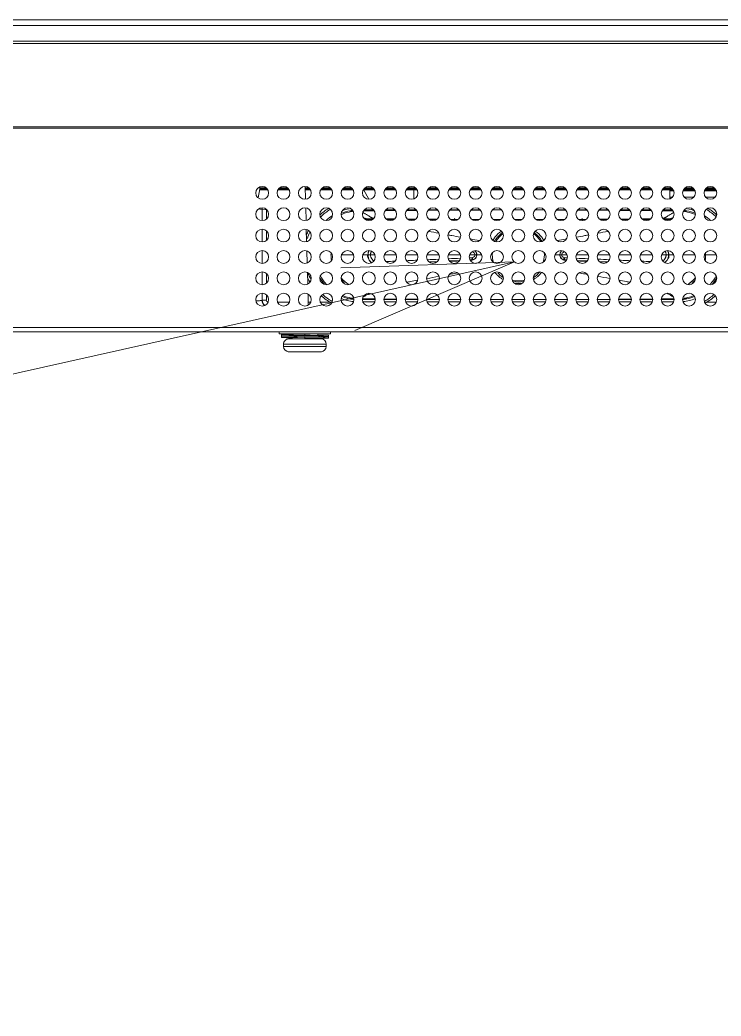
# Model space of a CAD drawing. Extents: x -382 to 1420, y -377 to 265.
# Drawn here: x -296.46 to -289.99, y -59.34 to -50.16 of the extents above; entities that cross this region are included whole.
import ezdxf

# ---------------------------------------------------------------- set-up
doc = ezdxf.new("R2010")
doc.units = 0
doc.header["$MEASUREMENT"] = 0
doc.layers.add('PDF_レイヤー 1', color=7, linetype='CONTINUOUS')

msp = doc.modelspace()

# ---------------------------------------------------------------- linework, layer by layer
at = {"layer": 'PDF_レイヤー 1', "lineweight": 0}
for points in [[(-276.95273, -50.35372), (-334.32874, -50.35372), (-334.31611, -50.20859)], [(-276.96546, -50.20859), (-334.31607, -50.20859), (-334.26426, -50.15679), (-277.01713, -50.15679)], [(-276.97243, -50.37338), (-334.30901, -50.37338), (-334.30901, -50.35366)], [(-294.26036, -51.79593), (-294.2455, -51.71372), (-294.2455, -51.69775)], [(-293.82779, -51.69283), (-293.82473, -51.80852)], [(-294.19092, -51.70396), (-294.2455, -51.70396)], [(-294.18509, -51.70979), (-294.2455, -51.70979)], [(-294.2455, -51.71779), (-294.17703, -51.71779)], [(-294.17281, -51.72362), (-294.24544, -51.72362)], [(-293.97595, -51.72362), (-294.07914, -51.72362)], [(-294.07496, -51.71779), (-293.98024, -51.71779)], [(-293.98823, -51.70979), (-294.06683, -51.70979)], [(-293.99413, -51.70396), (-294.06093, -51.70396)], [(-293.79727, -51.70396), (-293.82741, -51.70396)], [(-293.79137, -51.70979), (-293.82734, -51.70979)], [(-293.8271, -51.71779), (-293.7835, -51.71779)], [(-293.77916, -51.72362), (-293.82694, -51.72362)], [(-293.58231, -51.72362), (-293.68549, -51.72362)], [(-293.68124, -51.71779), (-293.58653, -51.71779)], [(-293.59458, -51.70979), (-293.67319, -51.70979)], [(-293.60042, -51.70396), (-293.66722, -51.70396)], [(-293.38546, -51.72362), (-293.48865, -51.72362)], [(-293.4844, -51.71779), (-293.38982, -51.71779)], [(-293.39773, -51.70979), (-293.47633, -51.70979)], [(-293.40363, -51.70396), (-293.47043, -51.70396)], [(-293.18868, -51.72362), (-293.29186, -51.72362)], [(-293.29107, -51.72118), (-293.23968, -51.81034)], [(-293.28761, -51.71779), (-293.1929, -51.71779)], [(-293.20088, -51.70979), (-293.27949, -51.70979)], [(-293.20677, -51.70396), (-293.27357, -51.70396)], [(-292.99182, -51.72362), (-293.095, -51.72362)], [(-293.09075, -51.71779), (-292.99604, -51.71779)], [(-293.00409, -51.70979), (-293.0827, -51.70979)], [(-293.00993, -51.70396), (-293.07673, -51.70396)], [(-292.79496, -51.72362), (-292.89815, -51.72362)], [(-292.8939, -51.71779), (-292.79932, -51.71779)], [(-292.80724, -51.70979), (-292.88584, -51.70979)], [(-292.81314, -51.70396), (-292.87994, -51.70396)], [(-292.8269, -51.72362), (-292.8269, -51.805)], [(-292.59817, -51.72362), (-292.70136, -51.72362)], [(-292.69711, -51.71779), (-292.60239, -51.71779)], [(-292.61038, -51.70979), (-292.68898, -51.70979)], [(-292.61628, -51.70396), (-292.68308, -51.70396)], [(-292.40131, -51.72362), (-292.5045, -51.72362)], [(-292.50025, -51.71779), (-292.40554, -51.71779)], [(-292.41359, -51.70979), (-292.4922, -51.70979)], [(-292.41942, -51.70396), (-292.48622, -51.70396)], [(-292.20447, -51.72362), (-292.30766, -51.72362)], [(-292.30341, -51.71779), (-292.20883, -51.71779)], [(-292.21673, -51.70979), (-292.29534, -51.70979)], [(-292.22264, -51.70396), (-292.28944, -51.70396)], [(-292.00768, -51.72362), (-292.11087, -51.72362)], [(-292.10662, -51.71779), (-292.0119, -51.71779)], [(-292.01989, -51.70979), (-292.09849, -51.70979)], [(-292.02578, -51.70396), (-292.09258, -51.70396)], [(-291.81083, -51.72362), (-291.91401, -51.72362)], [(-291.90976, -51.71779), (-291.81505, -51.71779)], [(-291.8231, -51.70979), (-291.90171, -51.70979)], [(-291.82894, -51.70396), (-291.89573, -51.70396)], [(-291.61397, -51.72362), (-291.71715, -51.72362)], [(-291.7129, -51.71779), (-291.61833, -51.71779)], [(-291.62624, -51.70979), (-291.70485, -51.70979)], [(-291.63215, -51.70396), (-291.69895, -51.70396)], [(-291.41718, -51.72362), (-291.52037, -51.72362)], [(-291.51612, -51.71779), (-291.4214, -51.71779)], [(-291.42939, -51.70979), (-291.50799, -51.70979)], [(-291.43529, -51.70396), (-291.50209, -51.70396)], [(-291.22032, -51.72362), (-291.32351, -51.72362)], [(-291.31926, -51.71779), (-291.22454, -51.71779)], [(-291.2326, -51.70979), (-291.3112, -51.70979)], [(-291.23843, -51.70396), (-291.30523, -51.70396)], [(-291.02348, -51.72362), (-291.12666, -51.72362)], [(-291.12241, -51.71779), (-291.02784, -51.71779)], [(-291.03574, -51.70979), (-291.11435, -51.70979)], [(-291.04164, -51.70396), (-291.10844, -51.70396)], [(-290.82669, -51.72362), (-290.92988, -51.72362)], [(-290.92563, -51.71779), (-290.83091, -51.71779)], [(-290.8389, -51.70979), (-290.9175, -51.70979)], [(-290.84479, -51.70396), (-290.91159, -51.70396)], [(-290.62983, -51.72362), (-290.73302, -51.72362)], [(-290.72877, -51.71779), (-290.63406, -51.71779)], [(-290.64204, -51.70979), (-290.72064, -51.70979)], [(-290.64794, -51.70396), (-290.71474, -51.70396)], [(-290.43298, -51.72362), (-290.53616, -51.72362)], [(-290.53191, -51.71779), (-290.43734, -51.71779)], [(-290.44525, -51.70979), (-290.52386, -51.70979)], [(-290.45115, -51.70396), (-290.51795, -51.70396)], [(-290.44328, -51.79049), (-290.46495, -51.79049)], [(-290.46492, -51.805), (-290.46492, -51.72362)], [(-290.46492, -51.7315), (-290.42548, -51.7315)], [(-290.34143, -51.7315), (-290.22866, -51.7315)], [(-290.23619, -51.72362), (-290.33937, -51.72362)], [(-290.33512, -51.71779), (-290.24041, -51.71779)], [(-290.24642, -51.79049), (-290.32905, -51.79049)], [(-290.24839, -51.70979), (-290.327, -51.70979)], [(-290.2543, -51.70396), (-290.3211, -51.70396)], [(-290.14464, -51.7315), (-290.03187, -51.7315)], [(-290.03933, -51.72362), (-290.14252, -51.72362)], [(-290.13827, -51.71779), (-290.04355, -51.71779)], [(-290.04958, -51.79049), (-290.13235, -51.79049)], [(-290.05154, -51.70979), (-290.13014, -51.70979)], [(-290.05744, -51.70396), (-290.12424, -51.70396)], [(-294.25533, -51.89912), (-294.25436, -51.89912), (-294.2513, -51.89926), (-294.24825, -51.89954), (-294.24505, -51.89968), (-294.24186, -51.89981), (-294.2413, -51.89981), (-294.23797, -51.90009), (-294.23492, -51.90037), (-294.23228, -51.90065), (-294.23089, -51.90079), (-294.22867, -51.9012), (-294.22644, -51.90148), (-294.22603, -51.90148), (-294.22519, -51.90148), (-294.22478, -51.90176), (-294.2245, -51.9019), (-294.22436, -51.90204)], [(-293.82256, -51.89112), (-293.81965, -52.00403)], [(-293.29507, -51.93167), (-293.29229, -51.93334), (-293.28549, -51.93723), (-293.27882, -51.94112), (-293.27479, -51.94362), (-293.26813, -51.94778), (-293.26132, -51.95195), (-293.25466, -51.95598), (-293.24799, -51.96014), (-293.24132, -51.96417), (-293.23452, -51.9682), (-293.22771, -51.97222)], [(-293.19166, -51.91579), (-293.28957, -51.91648), (-293.19166, -51.91551)], [(-293.19891, -51.90862), (-293.28154, -51.90862)], [(-293.0913, -51.91472), (-292.9963, -51.91388)], [(-293.0913, -51.91512), (-292.99616, -51.91442)], [(-293.00205, -51.90862), (-293.08468, -51.90862)], [(-292.89302, -51.91309), (-292.80081, -51.9124)], [(-292.89302, -51.91363), (-292.80081, -51.91294)], [(-292.8052, -51.90862), (-292.88797, -51.90862)], [(-292.69473, -51.91159), (-292.60544, -51.91104)], [(-292.69473, -51.91227), (-292.60544, -51.91158)], [(-292.60842, -51.90862), (-292.69105, -51.90862)], [(-292.49646, -51.91037), (-292.40994, -51.90995)], [(-292.49646, -51.91079), (-292.40994, -51.91023)], [(-292.41156, -51.90862), (-292.4942, -51.90862)], [(-292.21415, -51.90929), (-292.29831, -51.90956), (-292.21415, -51.90915)], [(-292.21471, -51.90862), (-292.29748, -51.90862)], [(-292.01767, -51.90874), (-292.10086, -51.90888), (-292.06822, -51.90888)], [(-292.01792, -51.90862), (-292.10055, -51.90862)], [(-292.06816, -51.90888), (-292.01775, -51.90888)], [(-291.90393, -51.90862), (-291.8956, -51.90862), (-291.88726, -51.90862), (-291.87907, -51.90862), (-291.87074, -51.90862), (-291.8624, -51.90862), (-291.85407, -51.90862), (-291.84588, -51.90862), (-291.83741, -51.90862), (-291.82921, -51.90862), (-291.82088, -51.90862)], [(-291.82106, -51.90862), (-291.90369, -51.90862)], [(-291.70714, -51.90874), (-291.62395, -51.90888)], [(-291.70714, -51.90888), (-291.65673, -51.90888)], [(-291.6242, -51.90862), (-291.70697, -51.90862)], [(-291.65669, -51.90888), (-291.62391, -51.90888)], [(-291.51076, -51.90916), (-291.42646, -51.90958)], [(-291.51076, -51.90929), (-291.42646, -51.90956)], [(-291.42742, -51.90862), (-291.51005, -51.90862)], [(-291.31479, -51.90997), (-291.22841, -51.91038)], [(-291.31479, -51.91024), (-291.22841, -51.9108)], [(-291.23057, -51.90862), (-291.3132, -51.90862)], [(-291.11943, -51.91105), (-291.03013, -51.91161)], [(-291.11943, -51.91159), (-291.03013, -51.91229)], [(-291.03371, -51.90862), (-291.11648, -51.90862)], [(-290.92399, -51.91241), (-290.83177, -51.91311)], [(-290.92399, -51.91295), (-290.83177, -51.91365)], [(-290.83693, -51.90862), (-290.91956, -51.90862)], [(-290.72863, -51.9139), (-290.6335, -51.91473)], [(-290.72863, -51.91444), (-290.6335, -51.91513)], [(-290.64007, -51.90862), (-290.7227, -51.90862)], [(-290.5332, -51.91554), (-290.43529, -51.91651)], [(-290.5332, -51.9158), (-290.43529, -51.91649)], [(-290.44321, -51.90862), (-290.52598, -51.90862)], [(-290.4298, -51.93167), (-290.43257, -51.9332), (-290.43938, -51.93723), (-290.44604, -51.94112), (-290.45007, -51.94362), (-290.45674, -51.94764), (-290.46354, -51.95195), (-290.47021, -51.95598), (-290.47687, -51.96014), (-290.48354, -51.96417), (-290.49035, -51.9682), (-290.49715, -51.97222)], [(-293.28015, -51.98333), (-293.2789, -51.98389), (-293.27738, -51.98458), (-293.27585, -51.98528), (-293.27557, -51.98542), (-293.27404, -51.98611), (-293.27238, -51.98653), (-293.27085, -51.98722), (-293.26932, -51.98778), (-293.26779, -51.98847), (-293.26613, -51.98903), (-293.2646, -51.98958)], [(-293.08221, -51.98999), (-293.00528, -51.99054)], [(-293.08221, -51.99025), (-293.00528, -51.99095)], [(-293.01209, -51.99717), (-293.07487, -51.99717)], [(-292.8838, -51.99147), (-292.81006, -51.99217)], [(-292.8838, -51.99201), (-292.81006, -51.99271)], [(-292.81524, -51.99717), (-292.87815, -51.99717)], [(-292.68539, -51.99311), (-292.61484, -51.99367)], [(-292.68539, -51.99378), (-292.61484, -51.99433)], [(-292.61838, -51.99717), (-292.68129, -51.99717)], [(-292.48696, -51.99474), (-292.4196, -51.99515)], [(-292.48696, -51.99514), (-292.4196, -51.99556)], [(-292.42159, -51.99717), (-292.48436, -51.99717)], [(-292.2239, -51.9965), (-292.28862, -51.99622), (-292.2239, -51.99636)], [(-292.22475, -51.99717), (-292.28766, -51.99717)], [(-292.05165, -51.99704), (-292.09109, -51.9969), (-292.02763, -51.99704)], [(-292.02789, -51.99717), (-292.0908, -51.99717)], [(-292.05169, -51.99704), (-292.02767, -51.99704)], [(-291.89417, -51.99717), (-291.88778, -51.99717), (-291.88153, -51.99717), (-291.87514, -51.99717), (-291.86875, -51.99717), (-291.8625, -51.99717), (-291.85625, -51.99717), (-291.84986, -51.99717), (-291.84348, -51.99717), (-291.83723, -51.99717), (-291.83084, -51.99717)], [(-291.86243, -51.99717), (-291.89396, -51.99717)], [(-291.86243, -52.00504), (-291.86243, -51.99713)], [(-291.67328, -51.99704), (-291.69731, -51.99704), (-291.63384, -51.9969)], [(-291.6971, -51.99717), (-291.69474, -51.99717), (-291.69224, -51.99717), (-291.68988, -51.99717), (-291.68752, -51.99717), (-291.68516, -51.99717), (-291.68266, -51.99717), (-291.6803, -51.99717), (-291.67793, -51.99717), (-291.67557, -51.99717), (-291.67321, -51.99717)], [(-291.67324, -51.99704), (-291.63394, -51.9969)], [(-291.50106, -51.9965), (-291.43634, -51.99622), (-291.50106, -51.99636)], [(-291.30543, -51.99514), (-291.23807, -51.99472)], [(-291.30543, -51.99554), (-291.23793, -51.99513)], [(-291.11014, -51.99365), (-291.03959, -51.9931)], [(-291.11014, -51.99432), (-291.03959, -51.99376)], [(-291.04377, -51.99731), (-291.10654, -51.99717), (-291.04377, -51.99717)], [(-290.91491, -51.99215), (-290.84116, -51.99146)], [(-290.91484, -51.9927), (-290.84109, -51.992)], [(-290.90975, -51.99717), (-290.84698, -51.99717)], [(-290.90975, -51.99731), (-290.84698, -51.99731)], [(-290.71962, -51.99053), (-290.64268, -51.98997)], [(-290.71962, -51.99093), (-290.64268, -51.99024)], [(-290.44471, -51.98333), (-290.44596, -51.98389), (-290.44749, -51.98458), (-290.44902, -51.98528), (-290.44929, -51.98542), (-290.45082, -51.98611), (-290.45235, -51.98653), (-290.45402, -51.98722), (-290.45554, -51.98778), (-290.45707, -51.98833), (-290.45874, -51.98903), (-290.46026, -51.98958)], [(-294.22442, -52.08587), (-294.22442, -52.20391)], [(-294.18509, -52.18609), (-294.18509, -52.10346)], [(-293.81741, -52.08939), (-293.81449, -52.19952)], [(-294.22442, -52.28266), (-294.22442, -52.39681)], [(-293.81219, -52.28754), (-293.80941, -52.39503)], [(-293.49077, -52.32199), (-293.38342, -52.32199)], [(-293.1865, -52.32199), (-293.29385, -52.32199)], [(-293.09713, -52.32199), (-292.98978, -52.32199)], [(-292.90027, -52.32199), (-292.79292, -52.32199)], [(-292.70341, -52.32199), (-292.59606, -52.32199)], [(-292.50662, -52.32199), (-292.39927, -52.32199)], [(-292.30978, -52.32199), (-292.20243, -52.32199)], [(-291.21823, -52.32199), (-291.32558, -52.32199)], [(-291.02137, -52.32199), (-291.12872, -52.32199)], [(-290.82451, -52.32199), (-290.93186, -52.32199)], [(-290.62772, -52.32199), (-290.73507, -52.32199)], [(-290.43088, -52.32199), (-290.53823, -52.32199)], [(-290.49929, -52.32199), (-290.49929, -52.32282), (-290.49943, -52.32643), (-290.49984, -52.33018), (-290.50054, -52.33379), (-290.50123, -52.33726), (-290.50221, -52.34073), (-290.50332, -52.34407), (-290.50457, -52.34754), (-290.50596, -52.35059), (-290.50748, -52.35365), (-290.50915, -52.35657), (-290.51109, -52.35948), (-290.51318, -52.36226), (-290.5154, -52.36504), (-290.51776, -52.36754), (-290.52026, -52.37018), (-290.5229, -52.3724), (-290.52401, -52.37323), (-290.52679, -52.37545), (-290.5297, -52.3774)], [(-290.50846, -52.28877), (-290.50679, -52.29168), (-290.5054, -52.29474), (-290.50401, -52.29793), (-290.50387, -52.29807), (-290.50276, -52.3014), (-290.50179, -52.30474), (-290.50096, -52.30821), (-290.50026, -52.31168), (-290.49984, -52.31501), (-290.49943, -52.31862), (-290.49929, -52.32196)], [(-290.23402, -52.32199), (-290.34137, -52.32199)], [(-291.89898, -52.38804), (-323.0065, -59.33964)], [(-293.37135, -53.01949), (-291.89898, -52.38802), (-293.50009, -52.44329)], [(-292.68511, -52.38709), (-292.61081, -52.38376)], [(-292.68111, -52.39102), (-292.61556, -52.3881)], [(-292.68064, -52.39102), (-292.61523, -52.3881)], [(-292.49686, -52.37841), (-292.40409, -52.37424)], [(-291.41746, -52.36988), (-291.43148, -52.36919), (-291.41732, -52.36988)], [(-291.43047, -52.37149), (-291.43047, -52.37163), (-291.43047, -52.37191), (-291.43047, -52.37205), (-291.43047, -52.37233), (-291.43047, -52.37247), (-291.43047, -52.37261), (-291.43047, -52.37288), (-291.43047, -52.37302), (-291.43047, -52.3733), (-291.43047, -52.37344)], [(-291.32069, -52.3742), (-291.22806, -52.37837)], [(-291.11407, -52.3837), (-291.04032, -52.3869)], [(-291.11386, -52.3837), (-291.03984, -52.38704)], [(-291.10972, -52.38804), (-291.04431, -52.39095)], [(-291.10946, -52.38804), (-291.04377, -52.39095)], [(-294.22442, -52.47958), (-294.22442, -52.59749)], [(-294.18509, -52.57981), (-294.18509, -52.49718)], [(-293.80704, -52.48582), (-293.80426, -52.59053)], [(-292.07745, -52.48433), (-292.07315, -52.48975), (-292.06871, -52.49503), (-292.06398, -52.5003), (-292.05912, -52.50544), (-292.05412, -52.51044), (-292.04899, -52.51544), (-292.04829, -52.516), (-292.04301, -52.52072), (-292.0376, -52.5253), (-292.03218, -52.52974), (-292.02663, -52.53391), (-292.02093, -52.53808), (-292.01524, -52.54197), (-292.00941, -52.54558), (-292.00357, -52.54933)], [(-291.72132, -52.54928), (-291.71549, -52.54581), (-291.70965, -52.54192), (-291.70396, -52.53804), (-291.69827, -52.53401), (-291.69271, -52.5297), (-291.68716, -52.52526), (-291.68188, -52.52068), (-291.6766, -52.51609), (-291.67577, -52.5154), (-291.67077, -52.51054), (-291.66577, -52.50554), (-291.66091, -52.50026), (-291.65633, -52.49512), (-291.65174, -52.48971), (-291.64744, -52.48443)], [(-294.22442, -52.67637), (-294.22442, -52.74192)], [(-293.80182, -52.68409), (-293.79918, -52.78436)], [(-293.29269, -52.71095), (-293.29047, -52.7097), (-293.28478, -52.70637), (-293.27908, -52.7029), (-293.27575, -52.70095), (-293.2702, -52.69748), (-293.2645, -52.69415), (-293.25895, -52.69067), (-293.25339, -52.6872), (-293.2477, -52.68387), (-293.24214, -52.6804), (-293.23659, -52.67706)], [(-290.4321, -52.71109), (-290.43432, -52.7097), (-290.44002, -52.70637), (-290.44571, -52.70303), (-290.44904, -52.70109), (-290.4546, -52.69748), (-290.46029, -52.69415), (-290.46585, -52.69081), (-290.4714, -52.6872), (-290.47696, -52.68387), (-290.48265, -52.6804), (-290.48821, -52.67706)], [(-293.97515, -52.75964), (-294.08014, -52.75964)], [(-293.77829, -52.75964), (-293.79982, -52.75964)], [(-293.59635, -52.75964), (-293.68634, -52.75964)], [(-293.29933, -52.73537), (-293.18115, -52.73537)], [(-293.18311, -52.72817), (-293.29712, -52.72734)], [(-293.18311, -52.72845), (-293.29712, -52.72748)], [(-293.18656, -52.75503), (-293.29392, -52.75503)], [(-293.10249, -52.73537), (-292.9843, -52.73537)], [(-292.98592, -52.72967), (-293.10077, -52.72884)], [(-292.98592, -52.73021), (-293.10077, -52.72924)], [(-292.98972, -52.75503), (-293.09707, -52.75503)], [(-292.90563, -52.73537), (-292.78745, -52.73537)], [(-292.78872, -52.73102), (-292.90427, -52.73019)], [(-292.78872, -52.7317), (-292.90427, -52.73087)], [(-292.79293, -52.75503), (-292.90028, -52.75503)], [(-292.70884, -52.73537), (-292.59066, -52.73537)], [(-292.59071, -52.73252), (-292.70779, -52.73169)], [(-292.59071, -52.73306), (-292.70779, -52.73223)], [(-292.59608, -52.75503), (-292.70343, -52.75503)], [(-292.51199, -52.73537), (-292.3938, -52.73537)], [(-292.39386, -52.73387), (-292.5119, -52.73303)], [(-292.39386, -52.734), (-292.5119, -52.73345)], [(-292.39922, -52.75503), (-292.50657, -52.75503)], [(-292.197, -52.73468), (-292.31518, -52.73441), (-292.197, -52.73482)], [(-292.31513, -52.73537), (-292.19694, -52.73537)], [(-292.20236, -52.75503), (-292.30985, -52.75503)], [(-292.11828, -52.73537), (-292.00024, -52.73537)], [(-292.11823, -52.73495), (-292.06809, -52.73509), (-292.11823, -52.73509)], [(-292.00557, -52.75503), (-292.11292, -52.75503)], [(-292.00023, -52.73509), (-292.06814, -52.73509), (-292.00023, -52.73523)], [(-291.80337, -52.73537), (-291.81517, -52.73537), (-291.82698, -52.73537), (-291.83878, -52.73537), (-291.85059, -52.73537), (-291.86239, -52.73537), (-291.87419, -52.73537), (-291.886, -52.73537), (-291.8978, -52.73537), (-291.90975, -52.73537), (-291.92155, -52.73537)], [(-291.9215, -52.73537), (-291.80331, -52.73537)], [(-291.80873, -52.75503), (-291.91608, -52.75503)], [(-291.72464, -52.73537), (-291.60645, -52.73537)], [(-291.7246, -52.73509), (-291.65669, -52.73509), (-291.7246, -52.73523)], [(-291.61187, -52.75503), (-291.71936, -52.75503)], [(-291.60651, -52.73495), (-291.65664, -52.73509), (-291.60651, -52.73509)], [(-291.52778, -52.73537), (-291.40974, -52.73537)], [(-291.52777, -52.73468), (-291.40972, -52.73441), (-291.52777, -52.73482)], [(-291.41508, -52.75503), (-291.52243, -52.75503)], [(-291.21286, -52.73306), (-291.33105, -52.73389)], [(-291.21286, -52.73346), (-291.33105, -52.73402)], [(-291.33099, -52.73537), (-291.21281, -52.73537)], [(-291.21823, -52.75503), (-291.32558, -52.75503)], [(-291.13414, -52.73537), (-291.01595, -52.73537)], [(-291.01703, -52.7317), (-291.13411, -52.73253)], [(-291.01703, -52.73224), (-291.13411, -52.73307)], [(-291.02137, -52.75503), (-291.12886, -52.75503)], [(-290.93728, -52.73537), (-290.81923, -52.73537)], [(-290.82058, -52.73021), (-290.93613, -52.73105)], [(-290.82058, -52.73089), (-290.93613, -52.73173)], [(-290.82458, -52.75503), (-290.93193, -52.75503)], [(-290.7405, -52.73537), (-290.62232, -52.73537)], [(-290.62414, -52.72885), (-290.73899, -52.72969)], [(-290.62414, -52.72925), (-290.73899, -52.73023)], [(-290.62772, -52.75503), (-290.73507, -52.75503)], [(-290.54365, -52.73537), (-290.42546, -52.73537)], [(-290.42768, -52.72737), (-290.5417, -52.7282)], [(-290.42768, -52.72749), (-290.5417, -52.72846)], [(-290.43088, -52.75503), (-290.53837, -52.75503)], [(-290.03846, -52.75964), (-290.12845, -52.75964)], [(-294.06696, -53.03062), (-294.06696, -53.05034)], [(-294.06696, -53.05028), (-293.59464, -53.05028)], [(-293.96856, -53.06736), (-293.97023, -53.06736), (-293.97801, -53.06736), (-293.98592, -53.0675), (-293.9937, -53.06764), (-294.00148, -53.06778), (-294.00717, -53.06778), (-294.01495, -53.06792), (-294.01842, -53.06806), (-294.02634, -53.0682), (-294.02745, -53.0682), (-294.03523, -53.06834), (-294.03884, -53.06847), (-294.04189, -53.06861), (-294.04411, -53.06875), (-294.04453, -53.06875), (-294.04578, -53.06875), (-294.04606, -53.06889), (-294.04689, -53.06889), (-294.04703, -53.06889), (-294.04731, -53.06903)], [(-293.9489, -53.0553), (-293.95376, -53.0553), (-293.96362, -53.05543), (-293.97348, -53.05557), (-293.97598, -53.05557), (-293.98584, -53.05571), (-293.9882, -53.05571), (-293.99806, -53.05585), (-294.00056, -53.05599), (-294.01042, -53.05613), (-294.01653, -53.05613), (-294.02264, -53.05627), (-294.02889, -53.05641), (-294.035, -53.05655), (-294.03806, -53.05668), (-294.04111, -53.05682), (-294.04264, -53.05682), (-294.04417, -53.05682), (-294.0457, -53.05696), (-294.04653, -53.0571), (-294.04695, -53.0571), (-294.04722, -53.05724)], [(-294.04722, -53.0572), (-294.04722, -53.0847)], [(-294.04722, -53.07292), (-294.04695, -53.07278), (-294.04667, -53.07278), (-294.04611, -53.07264), (-294.04486, -53.07264), (-294.04361, -53.0725), (-294.04236, -53.0725), (-294.03986, -53.07236), (-294.0375, -53.07236), (-294.0325, -53.07222), (-294.02764, -53.07209), (-294.02264, -53.07195), (-294.01778, -53.07195), (-294.0157, -53.07181), (-294.00792, -53.07167), (-294.00598, -53.07167), (-293.99806, -53.07153), (-293.99612, -53.07153), (-293.9882, -53.07139), (-293.98431, -53.07139), (-293.9764, -53.07125), (-293.96862, -53.07125)], [(-293.96856, -53.07129), (-293.96773, -53.07129), (-293.96565, -53.07115), (-293.9637, -53.07115), (-293.96273, -53.07115), (-293.96065, -53.07115), (-293.9587, -53.07115), (-293.95676, -53.07115), (-293.95482, -53.07115), (-293.95273, -53.07102), (-293.95093, -53.07102), (-293.94884, -53.07102)], [(-293.94883, -53.0671), (-293.94994, -53.0671), (-293.95189, -53.0671), (-293.95397, -53.0671), (-293.9548, -53.06724), (-293.95675, -53.06724), (-293.95869, -53.06724), (-293.96063, -53.06724), (-293.96272, -53.06724), (-293.96466, -53.06724), (-293.96661, -53.06738), (-293.96855, -53.06738)], [(-293.94896, -53.05532), (-293.93701, -53.05518), (-293.92521, -53.05505), (-293.9134, -53.05491), (-293.9016, -53.05491), (-293.88979, -53.05477), (-293.87799, -53.05463), (-293.86618, -53.05449), (-293.86188, -53.05449), (-293.85008, -53.05435), (-293.83827, -53.05435), (-293.83077, -53.05421), (-293.83077, -53.06991)], [(-293.94883, -53.05028), (-293.94883, -53.05528)], [(-293.94883, -53.07103), (-293.94522, -53.07103), (-293.93341, -53.07089), (-293.92161, -53.07075), (-293.91342, -53.07075), (-293.90161, -53.07061), (-293.88981, -53.07047), (-293.878, -53.07034), (-293.8662, -53.0702), (-293.85439, -53.0702), (-293.84259, -53.07006), (-293.83079, -53.06992)], [(-293.94882, -53.06711), (-293.93701, -53.06697), (-293.92521, -53.06684), (-293.9134, -53.06684), (-293.9016, -53.0667), (-293.88979, -53.06656), (-293.87799, -53.06642), (-293.86618, -53.06628), (-293.86188, -53.06628), (-293.85008, -53.06614), (-293.83827, -53.06614), (-293.83077, -53.066), (-293.82202, -53.06586), (-293.81022, -53.06572), (-293.79827, -53.06559), (-293.78647, -53.06545), (-293.77467, -53.06517), (-293.76286, -53.06503), (-293.75994, -53.06503), (-293.748, -53.06475), (-293.7362, -53.06461), (-293.72439, -53.06434), (-293.71259, -53.06406)], [(-293.89242, -53.05028), (-293.89381, -53.05042), (-293.89908, -53.0507), (-293.90436, -53.05112), (-293.90964, -53.05153), (-293.91492, -53.05195), (-293.92019, -53.05236), (-293.92533, -53.05278), (-293.92658, -53.05292), (-293.93186, -53.05334), (-293.937, -53.05403), (-293.93797, -53.05403), (-293.94172, -53.05459), (-293.94478, -53.05528)], [(-293.92387, -53.05502), (-293.92012, -53.05474), (-293.91082, -53.05418), (-293.90138, -53.05363), (-293.89207, -53.05307), (-293.88277, -53.05266), (-293.87735, -53.05238), (-293.86805, -53.05196), (-293.85874, -53.05155), (-293.8493, -53.05113), (-293.83999, -53.05071), (-293.83069, -53.0503)], [(-293.71264, -53.06492), (-293.71625, -53.06492), (-293.7282, -53.06506), (-293.74, -53.0652), (-293.74806, -53.06534), (-293.75986, -53.06547), (-293.77167, -53.06547), (-293.78347, -53.06561), (-293.79527, -53.06575), (-293.80708, -53.06589), (-293.81888, -53.06589), (-293.83083, -53.06603)], [(-293.71264, -53.07672), (-293.71639, -53.07686), (-293.7282, -53.07686), (-293.74, -53.077), (-293.74806, -53.07714), (-293.75986, -53.07728), (-293.77167, -53.07728), (-293.78347, -53.07742), (-293.79527, -53.07756), (-293.80708, -53.0777), (-293.81888, -53.0777), (-293.83083, -53.07783)], [(-293.69298, -53.06303), (-293.69326, -53.06289), (-293.69409, -53.06289), (-293.69423, -53.06275), (-293.69534, -53.06275), (-293.69589, -53.06275), (-293.69603, -53.06261), (-293.69798, -53.06261), (-293.69881, -53.06248), (-293.70076, -53.06248), (-293.70214, -53.06234), (-293.70423, -53.06234), (-293.70478, -53.06234), (-293.70673, -53.0622), (-293.70867, -53.0622), (-293.71062, -53.06206), (-293.7127, -53.06206)], [(-293.69298, -53.06478), (-293.69381, -53.06478), (-293.69576, -53.06478), (-293.6977, -53.06478), (-293.69881, -53.06478), (-293.70089, -53.06478), (-293.70284, -53.06478), (-293.70478, -53.06492), (-293.70673, -53.06492), (-293.70867, -53.06492), (-293.71062, -53.06492), (-293.7127, -53.06492)], [(-293.69298, -53.07659), (-293.69381, -53.07659), (-293.69576, -53.07659), (-293.6977, -53.07659), (-293.69881, -53.07659), (-293.70089, -53.07659), (-293.70284, -53.07659), (-293.70478, -53.07672), (-293.70673, -53.07672), (-293.70867, -53.07672), (-293.71062, -53.07672), (-293.7127, -53.07672)], [(-293.71264, -53.05028), (-293.71264, -53.06417)], [(-293.71264, -53.06127), (-293.70764, -53.06127), (-293.69792, -53.06141), (-293.68806, -53.06154), (-293.68556, -53.06154), (-293.6757, -53.06168), (-293.6732, -53.06168), (-293.66348, -53.06182), (-293.66098, -53.06182), (-293.65112, -53.06196), (-293.64501, -53.0621), (-293.63876, -53.06224), (-293.63265, -53.06238), (-293.62654, -53.06252), (-293.62348, -53.06252), (-293.62029, -53.06266), (-293.6189, -53.06279), (-293.61723, -53.06279), (-293.61571, -53.06293), (-293.61501, -53.06293), (-293.6146, -53.06293), (-293.61432, -53.06307)], [(-293.71264, -53.06411), (-293.71209, -53.06411), (-293.71, -53.06398), (-293.70806, -53.06398), (-293.70612, -53.06384), (-293.70417, -53.06384), (-293.70278, -53.06384), (-293.70084, -53.0637), (-293.70001, -53.0637), (-293.69806, -53.06356), (-293.69778, -53.06356), (-293.6957, -53.06342), (-293.69528, -53.06342), (-293.69417, -53.06328), (-293.69334, -53.06314), (-293.69306, -53.06314), (-293.69292, -53.063)], [(-293.61425, -53.06303), (-293.61425, -53.06317), (-293.61453, -53.06317), (-293.61522, -53.06331), (-293.6155, -53.06331), (-293.61661, -53.06331), (-293.61717, -53.06345), (-293.61953, -53.06345), (-293.62244, -53.06359), (-293.62591, -53.06373), (-293.63008, -53.06386), (-293.6348, -53.06386), (-293.63827, -53.064), (-293.64619, -53.06414), (-293.65188, -53.06428), (-293.6598, -53.06442), (-293.66758, -53.06442), (-293.67535, -53.06456), (-293.67716, -53.06456), (-293.68508, -53.0647), (-293.69299, -53.06484)], [(-293.61425, -53.07482), (-293.61453, -53.07496), (-293.6148, -53.07496), (-293.6155, -53.0751), (-293.61675, -53.07524), (-293.61786, -53.07524), (-293.61911, -53.07524), (-293.62161, -53.07538), (-293.62411, -53.07552), (-293.62897, -53.07565), (-293.63397, -53.07565), (-293.63883, -53.07579), (-293.64369, -53.07593), (-293.64577, -53.07593), (-293.65355, -53.07607), (-293.6555, -53.07607), (-293.66341, -53.07621), (-293.66536, -53.07621), (-293.67327, -53.07635), (-293.67716, -53.07635), (-293.68508, -53.07649), (-293.69299, -53.07663)], [(-293.61425, -53.09069), (-293.61425, -53.06306)], [(-293.59458, -53.05028), (-293.59458, -53.03056)], [(-294.04729, -53.08472), (-294.04715, -53.08458), (-294.04702, -53.08458), (-294.04618, -53.08458), (-294.0459, -53.08445), (-294.04493, -53.08445), (-294.04438, -53.08445), (-294.04202, -53.08431), (-294.0391, -53.08417), (-294.03563, -53.08403), (-294.03146, -53.08403), (-294.0266, -53.08389), (-294.02313, -53.08375), (-294.01535, -53.08361), (-294.00966, -53.08361), (-294.00174, -53.08347), (-293.99397, -53.08333), (-293.98605, -53.0832), (-293.98424, -53.0832), (-293.97647, -53.08306), (-293.96855, -53.08306)], [(-293.94883, -53.08663), (-293.95383, -53.08649), (-293.96355, -53.08649), (-293.97341, -53.08635), (-293.97591, -53.08635), (-293.98577, -53.08621), (-293.98827, -53.08607), (-293.99799, -53.08607), (-294.00063, -53.08593), (-294.01035, -53.08579), (-294.01646, -53.08565), (-294.02271, -53.08565), (-294.02882, -53.08551), (-294.03507, -53.08538), (-294.03813, -53.08524), (-294.04118, -53.0851), (-294.04271, -53.0851), (-294.04424, -53.08496), (-294.04577, -53.08496), (-294.04646, -53.08482), (-294.04702, -53.08482), (-294.04729, -53.08468)], [(-293.96856, -53.0831), (-293.96773, -53.0831), (-293.96565, -53.0831), (-293.9637, -53.08296), (-293.96273, -53.08296), (-293.96065, -53.08296), (-293.9587, -53.08296), (-293.95676, -53.08296), (-293.95482, -53.08296), (-293.95273, -53.08296), (-293.95093, -53.08282), (-293.94884, -53.08282)], [(-293.96855, -53.08475), (-293.96841, -53.08461), (-293.96827, -53.08461), (-293.96744, -53.08447), (-293.9673, -53.08447), (-293.96619, -53.08433), (-293.96577, -53.08433), (-293.96369, -53.0842), (-293.96355, -53.0842), (-293.96161, -53.0842), (-293.96077, -53.08406), (-293.95883, -53.08406), (-293.95744, -53.08392), (-293.95536, -53.08392), (-293.95341, -53.08378), (-293.95147, -53.08378), (-293.94952, -53.08378), (-293.94883, -53.08364), (-293.94883, -53.09753)], [(-293.9685, -53.08472), (-293.9685, -53.08486), (-293.96822, -53.08486), (-293.96738, -53.085), (-293.96725, -53.085), (-293.96613, -53.08514), (-293.96572, -53.08514), (-293.96544, -53.08514), (-293.9635, -53.08528), (-293.96266, -53.08528), (-293.96072, -53.08542), (-293.95933, -53.08542), (-293.95739, -53.08556), (-293.95683, -53.08556), (-293.95475, -53.08556), (-293.9528, -53.0857), (-293.95086, -53.0857), (-293.94877, -53.08583)], [(-293.94883, -53.08282), (-293.94522, -53.08282), (-293.93341, -53.08268), (-293.92161, -53.08254), (-293.91342, -53.08254), (-293.90161, -53.0824), (-293.88981, -53.08227), (-293.878, -53.08213), (-293.8662, -53.08199), (-293.85439, -53.08199), (-293.84259, -53.08185), (-293.83079, -53.08171)], [(-293.94882, -53.08368), (-293.93701, -53.0834), (-293.92521, -53.08327), (-293.9134, -53.08299), (-293.9016, -53.08285), (-293.89854, -53.08271), (-293.88674, -53.08257), (-293.87493, -53.08243), (-293.86313, -53.08229), (-293.85132, -53.08202), (-293.83952, -53.08188), (-293.83077, -53.08174), (-293.82327, -53.08174), (-293.81147, -53.0816), (-293.79966, -53.08146), (-293.79536, -53.08146), (-293.78355, -53.08132), (-293.77175, -53.08118), (-293.75994, -53.08118), (-293.74814, -53.08104), (-293.7362, -53.0809), (-293.72439, -53.08077), (-293.71259, -53.08063)], [(-293.83077, -53.07781), (-293.83077, -53.0935)], [(-293.83077, -53.09354), (-293.82327, -53.09354), (-293.81147, -53.0934), (-293.79966, -53.09326), (-293.79536, -53.09326), (-293.78355, -53.09313), (-293.77175, -53.09313), (-293.75994, -53.09299), (-293.74814, -53.09285), (-293.7362, -53.09271), (-293.72439, -53.09257), (-293.71259, -53.09243)], [(-293.71264, -53.08065), (-293.71153, -53.08065), (-293.70959, -53.08065), (-293.7075, -53.08065), (-293.70681, -53.08065), (-293.70473, -53.08065), (-293.70278, -53.08052), (-293.70084, -53.08052), (-293.69889, -53.08052), (-293.69695, -53.08052), (-293.69501, -53.08052), (-293.69292, -53.08052)], [(-293.61432, -53.09065), (-293.61446, -53.09065), (-293.61501, -53.09079), (-293.61571, -53.09079), (-293.61723, -53.09093), (-293.6189, -53.09093), (-293.62029, -53.09107), (-293.62348, -53.09121), (-293.62654, -53.09121), (-293.63265, -53.09135), (-293.63876, -53.09149), (-293.64501, -53.09163), (-293.65112, -53.09176), (-293.66098, -53.0919), (-293.66348, -53.0919), (-293.6732, -53.09204), (-293.6757, -53.09204), (-293.68556, -53.09218), (-293.68806, -53.09218), (-293.69792, -53.09232), (-293.70764, -53.09246), (-293.71264, -53.09246), (-293.71264, -53.09746)], [(-293.69298, -53.08052), (-293.69131, -53.08052), (-293.6834, -53.08038), (-293.67562, -53.08024), (-293.66784, -53.0801), (-293.65993, -53.0801), (-293.65437, -53.07996), (-293.64645, -53.07982), (-293.64298, -53.07982), (-293.63507, -53.07968), (-293.63409, -53.07954), (-293.62618, -53.0794), (-293.62257, -53.07927), (-293.61965, -53.07927), (-293.61743, -53.07913), (-293.61687, -53.07913), (-293.61562, -53.07899), (-293.61535, -53.07899), (-293.61465, -53.07885), (-293.61437, -53.07885), (-293.61423, -53.07885)]]:
    msp.add_lwpolyline(points, dxfattribs=at)
for points in [[(-282.16833, -51.15924, 0.1985417), (-282.18218, -51.1536), (-333.08248, -51.15362, -0.3152469), (-333.46353, -50.88681), (-333.58312, -50.55841, -0.087485), (-333.60284, -50.44661), (-333.60285, -50.37338), (-334.31695, -50.37338)], [(-282.13693, -51.14181), (-333.08255, -51.14181, -0.3153042), (-333.4525, -50.88277), (-333.57194, -50.55432, -0.0882161), (-333.59103, -50.44661), (-333.59103, -50.37338), (-282.12513, -50.37419), (-280.79844, -50.37419, -0.3621944), (-280.78661, -50.38613), (-282.13693, -50.38613), (-282.13693, -51.16162)], [(-279.72768, -52.76221), (-279.72763, -53.00395), (-279.82568, -53.01034), (-279.92789, -53.01576), (-280.03511, -53.02048), (-280.14857, -53.02423), (-280.26995, -53.02728), (-280.4016, -53.02937), (-280.54451, -53.03062), (-280.68755, -53.03117), (-280.83045, -53.03117), (-280.9735, -53.03089), (-281.11626, -53.03062), (-281.15626, -53.03062), (-281.15624, -52.99129), (-330.12523, -52.99129), (-330.12523, -53.03059, -0.1539266), (-332.3832, -52.3186), (-332.36061, -52.28646), (-334.11892, -51.05514), (-334.1778, -51.02653)], [(-294.22442, -52.00696), (-294.22439, -51.90408, -0.0635906), (-294.22299, -51.88936, 0.056401), (-294.22442, -51.90413), (-294.18509, -51.90668), (-294.18509, -51.98931)], [(-293.40167, -51.92367, 0.0538558), (-293.48466, -51.94727, 0.0048547), (-293.49536, -51.95171)], [(-293.38526, -51.92109, 0.0071931), (-293.40167, -51.92367), (-293.40223, -51.9234), (-293.40375, -51.92284), (-293.40528, -51.92228), (-293.40695, -51.92173), (-293.40848, -51.92103), (-293.41, -51.92048), (-293.41153, -51.91978), (-293.41306, -51.91881), (-293.41431, -51.91798), (-293.41528, -51.91701), (-293.41611, -51.9159, 0.0478131), (-293.49416, -51.93899)], [(-293.22773, -51.97222), (-293.22523, -51.97361), (-293.22231, -51.97514), (-293.21939, -51.97681), (-293.21912, -51.97709), (-293.21606, -51.97875), (-293.21315, -51.98028), (-293.21023, -51.98167), (-293.20731, -51.9832), (-293.20426, -51.98472), (-293.2012, -51.98611), (-293.2006, -51.98904, 0.0081516), (-293.26456, -51.98953), (-293.26303, -51.99008), (-293.2615, -51.99064), (-293.25984, -51.9912), (-293.25831, -51.99175), (-293.25678, -51.99245), (-293.25539, -51.99328), (-293.25386, -51.99411), (-293.25261, -51.99494), (-293.25206, -51.99522), (-293.25178, -51.9955), (-293.25081, -51.99633), (-293.25011, -51.99717), (-293.20887, -51.99704), (-293.25017, -51.99719), (-293.25017, -52.00219, 0.0165218), (-293.269, -51.99786)], [(-290.49712, -51.97222), (-290.49962, -51.97361), (-290.50254, -51.97514), (-290.50546, -51.97681), (-290.50573, -51.97709), (-290.50865, -51.97875), (-290.5117, -51.98028), (-290.51462, -51.98167), (-290.51754, -51.9832), (-290.52059, -51.98472), (-290.52365, -51.98611), (-290.52426, -51.98903, -0.0081198), (-290.46031, -51.98953), (-290.46183, -51.99008), (-290.46336, -51.99064), (-290.46503, -51.9912), (-290.46656, -51.99175), (-290.46808, -51.99245), (-290.46947, -51.99328), (-290.471, -51.99411), (-290.47225, -51.99494), (-290.47281, -51.99522), (-290.47308, -51.9955), (-290.47406, -51.99633), (-290.47475, -51.99717), (-290.51614, -51.99717)], [(-290.33958, -51.92103, -0.0071931), (-290.32319, -51.92367), (-290.32264, -51.9234), (-290.32111, -51.92284), (-290.31958, -51.92228), (-290.31792, -51.92173), (-290.31639, -51.92103), (-290.31472, -51.92048), (-290.31333, -51.91978), (-290.31181, -51.91881), (-290.31056, -51.91798), (-290.30958, -51.91701), (-290.30875, -51.9159, -0.0488012), (-290.23117, -51.93885)], [(-290.47475, -52.00219), (-290.47475, -51.99719, -0.0163603), (-290.45549, -51.99785)], [(-292.51036, -52.13877, 0.0039616), (-292.47689, -52.14488, 0.0015225), (-292.39666, -52.15931)], [(-292.0186, -52.10431, 0.0762528), (-292.07776, -52.15986, 0.0327527), (-292.09704, -52.18839)], [(-291.62787, -52.1884, 0.0321222), (-291.64706, -52.16006, 0.0770977), (-291.70622, -52.10437)], [(-291.32817, -52.15958, 0.0011574), (-291.24915, -52.14515, 0.0080671), (-291.21443, -52.1389)], [(-293.58943, -52.30667, 0.0069421), (-293.58978, -52.32172, 0.0387035), (-293.58589, -52.37297)], [(-293.19517, -52.37745), (-293.19795, -52.37551), (-293.20073, -52.37343), (-293.20337, -52.37106), (-293.20587, -52.3687), (-293.20837, -52.36606), (-293.21073, -52.36329), (-293.21184, -52.3619), (-293.21392, -52.35898), (-293.21587, -52.35607), (-293.21767, -52.35287), (-293.2192, -52.34982), (-293.22059, -52.34662), (-293.22183, -52.34355, -0.0830944), (-293.22556, -52.32199), (-293.22556, -52.32171), (-293.22542, -52.31837), (-293.22501, -52.31476), (-293.22459, -52.31143), (-293.22389, -52.30796), (-293.22306, -52.30463), (-293.22209, -52.30129), (-293.22084, -52.29796), (-293.21959, -52.29477), (-293.21806, -52.29171), (-293.21653, -52.28879)], [(-292.28414, -52.29568, -0.1663082), (-292.26719, -52.30599, -0.1709061), (-292.26129, -52.32199, -0.1582299), (-292.26712, -52.338, -0.1719194), (-292.28414, -52.3483), (-292.28539, -52.34858), (-292.28678, -52.34872), (-292.28803, -52.34872, -0.0092806), (-292.31266, -52.34968)], [(-292.24701, -52.30976, -0.0307871), (-292.24576, -52.31629, -0.0208243), (-292.24816, -52.32199), (-292.24566, -52.32197, -0.0944612), (-292.24709, -52.33446, -0.2430357), (-292.27737, -52.36952, -0.0470835), (-292.28935, -52.36879), (-292.28506, -52.36665, 0.1021403), (-292.28345, -52.359, 0.0533443), (-292.28414, -52.3483, -0.023796), (-292.28874, -52.36087), (-292.28888, -52.36115), (-292.28888, -52.36129), (-292.28888, -52.36143), (-292.28888, -52.3617), (-292.28902, -52.36184), (-292.28902, -52.36198), (-292.28902, -52.36226), (-292.28916, -52.3624), (-292.28916, -52.36254), (-292.2892, -52.3628), (-292.28934, -52.3635), (-292.28962, -52.36433), (-292.28989, -52.36516), (-292.29017, -52.366), (-292.29045, -52.36655), (-292.29087, -52.36725), (-292.29142, -52.36794), (-292.29198, -52.3685), (-292.29226, -52.36863), (-292.29281, -52.36905), (-292.29337, -52.36919), (-292.2935, -52.36919), (-292.29364, -52.36947), (-292.29378, -52.36961), (-292.29392, -52.36988), (-292.29392, -52.37002), (-292.29406, -52.3703), (-292.29406, -52.37058), (-292.2942, -52.37086), (-292.2942, -52.37099), (-292.29434, -52.37127), (-292.29338, -52.36916), (-292.30753, -52.36986), (-292.29337, -52.36916)], [(-292.29431, -52.37149), (-292.29431, -52.37163), (-292.29431, -52.37191), (-292.29445, -52.37205), (-292.29445, -52.37233), (-292.29445, -52.37247), (-292.29445, -52.37274), (-292.29445, -52.37288), (-292.29445, -52.37316), (-292.29445, -52.3733), (-292.29445, -52.37344, 0.0604656), (-292.28558, -52.36758), (-292.28558, -52.36744), (-292.28544, -52.3673), (-292.2853, -52.36716), (-292.2853, -52.36702), (-292.28516, -52.36688), (-292.28502, -52.36675), (-292.28502, -52.36661, 0.6477328), (-292.26191, -52.28422), (-292.25997, -52.28617), (-292.25802, -52.28839), (-292.25622, -52.29061), (-292.25441, -52.29311), (-292.25288, -52.29561), (-292.25149, -52.29825), (-292.25011, -52.30103), (-292.249, -52.30381), (-292.24802, -52.30672), (-292.24705, -52.3095), (-292.24705, -52.30978)], [(-291.41217, -52.34965, -0.0024532), (-291.44071, -52.3483, -0.1616286), (-291.45766, -52.33812, -0.1655203), (-291.46356, -52.32199), (-291.52245, -52.32199)], [(-291.43671, -52.3563, -0.0385122), (-291.44076, -52.34826, 0.0365365), (-291.44146, -52.35582), (-291.44146, -52.35609), (-291.44146, -52.35637), (-291.44146, -52.35665), (-291.44146, -52.35707), (-291.44146, -52.35734), (-291.44146, -52.35776), (-291.44146, -52.35804), (-291.44146, -52.35845), (-291.44146, -52.35873), (-291.44148, -52.35907), (-291.44134, -52.36004), (-291.44134, -52.36129), (-291.44121, -52.3624), (-291.44107, -52.36351), (-291.44079, -52.36462), (-291.44051, -52.36559), (-291.44023, -52.36615), (-291.43968, -52.36698), (-291.43898, -52.36781), (-291.43871, -52.36795), (-291.43815, -52.36837), (-291.43759, -52.36851), (-291.43551, -52.36879, -0.6452837), (-291.46281, -52.28416), (-291.46476, -52.2861), (-291.4667, -52.28804), (-291.46851, -52.2904), (-291.46879, -52.29082), (-291.47045, -52.29318), (-291.47198, -52.29582), (-291.47351, -52.29846), (-291.47476, -52.3011), (-291.47587, -52.30401), (-291.47698, -52.30665), (-291.47781, -52.30957, 0.091075), (-291.47919, -52.32201, 0.0208243), (-291.47909, -52.32768, 0.0367039), (-291.47784, -52.33421, 0.2361478), (-291.44766, -52.36961)], [(-291.41501, -52.32199), (-291.46362, -52.32199, -0.1582299), (-291.45773, -52.30601, -0.1719194), (-291.44065, -52.29571)], [(-290.13543, -52.30671, -0.0136262), (-290.13502, -52.32199), (-290.03725, -52.32199)], [(-292.89279, -52.37613, 0.0003385), (-292.86195, -52.37468, 0.0009887), (-292.79543, -52.37162)], [(-291.43604, -52.37284, 0.0728129), (-291.43051, -52.37155), (-291.43051, -52.37127), (-291.43065, -52.37099), (-291.43065, -52.37086), (-291.43079, -52.37058), (-291.43079, -52.3703), (-291.43093, -52.37002), (-291.43093, -52.36988), (-291.43107, -52.36961), (-291.43121, -52.36947), (-291.43135, -52.36919), (-291.43148, -52.36919), (-291.43204, -52.36905), (-291.4326, -52.36863), (-291.43287, -52.3685), (-291.43343, -52.36794), (-291.43398, -52.36725), (-291.4344, -52.36655), (-291.43468, -52.366), (-291.43496, -52.36516), (-291.43523, -52.36433), (-291.43551, -52.3635), (-291.43569, -52.36282), (-291.43569, -52.36254), (-291.43569, -52.3624), (-291.43583, -52.36226), (-291.43583, -52.36212), (-291.43583, -52.36184), (-291.43597, -52.3617), (-291.43597, -52.36143), (-291.43597, -52.36129), (-291.43597, -52.36115), (-291.43611, -52.36087)], [(-290.92942, -52.37169, -0.0009887), (-290.86294, -52.37472, 0.0000843), (-290.83211, -52.37611)], [(-293.68783, -52.51552, 0.0533758), (-293.63846, -52.58673, 0.0052444), (-293.62971, -52.59659)], [(-292.42092, -52.48894, 0.0022153), (-292.47606, -52.4988, -0.0112942), (-292.49771, -52.50273)], [(-291.22704, -52.50291, 0.0055742), (-291.24899, -52.49889, -0.0016749), (-291.30394, -52.48898)], [(-330.12523, -53.03062), (-279.59847, -53.03062, 0.2811674), (-279.52846, -52.98798), (-279.31431, -52.57316)], [(-292.79185, -52.55648, 0.0006933), (-292.85754, -52.5687, -0.0027472), (-292.89067, -52.5748)], [(-291.89843, -52.58536, 0.0339977), (-291.86168, -52.58781, 0.0294951), (-291.82655, -52.58531)], [(-290.83422, -52.57478, 0.0027472), (-290.86741, -52.56867, 0.0006961), (-290.93299, -52.5566)], [(-290.29993, -52.59567, 0.025975), (-290.27368, -52.57709, 0.0482614), (-290.22952, -52.53487, -0.0376639), (-290.26175, -52.56556, -0.0382694), (-290.29993, -52.59567)], [(-294.18509, -52.69401), (-294.18509, -52.73998), (-294.22439, -52.73998, 0.2296383), (-294.20164, -52.7884), (-294.20414, -52.78646), (-294.20636, -52.78424), (-294.20872, -52.78188), (-294.21081, -52.77951), (-294.21289, -52.77674), (-294.21483, -52.77382), (-294.21664, -52.77104), (-294.21733, -52.76965), (-294.21886, -52.76674), (-294.22025, -52.76354), (-294.22136, -52.76049), (-294.22233, -52.75729), (-294.22317, -52.75424), (-294.22372, -52.75104), (-294.22414, -52.74785), (-294.22442, -52.74466), (-294.22442, -52.74188), (-294.22442, -52.74202), (-294.22442, -52.7423), (-294.22469, -52.74257), (-294.22511, -52.74271), (-294.22581, -52.74285), (-294.22692, -52.74285), (-294.22761, -52.74285), (-294.23025, -52.74299), (-294.23261, -52.74313), (-294.23511, -52.74355), (-294.23747, -52.74396), (-294.24039, -52.74424), (-294.24428, -52.74452), (-294.24955, -52.7448), (-294.2533, -52.7448), (-294.25497, -52.7448), (-294.26011, -52.74507), (-294.26525, -52.74521), (-294.27039, -52.74549), (-294.27538, -52.74563)], [(-293.48059, -52.69834, 0.0512072), (-293.40167, -52.72031), (-293.40223, -52.72059), (-293.40375, -52.72114), (-293.40528, -52.7217), (-293.40695, -52.72226), (-293.40695, -52.72239), (-293.40848, -52.72295), (-293.41, -52.72351), (-293.41153, -52.7242), (-293.41306, -52.72517), (-293.41431, -52.72601), (-293.41528, -52.72698), (-293.41611, -52.72809, -0.0437783), (-293.48779, -52.70756)], [(-290.24417, -52.69837, -0.0514639), (-290.32319, -52.72031), (-290.32264, -52.72059), (-290.32111, -52.72114), (-290.31958, -52.7217), (-290.31792, -52.72226), (-290.31792, -52.72239), (-290.31639, -52.72295), (-290.31472, -52.72351), (-290.31333, -52.7242), (-290.31181, -52.72517), (-290.31056, -52.72601), (-290.30958, -52.72698), (-290.30875, -52.72809, -0.0124908), (-290.33437, -52.7321, -0.0087031), (-290.34618, -52.73346)], [(-293.84726, -53.05435, 0.0106994), (-293.83077, -53.0538), (-293.82313, -53.05366), (-293.81313, -53.05338), (-293.80286, -53.05296), (-293.79286, -53.05268), (-293.78258, -53.05241), (-293.77258, -53.05199), (-293.76994, -53.05199), (-293.75981, -53.05157), (-293.74967, -53.05116), (-293.73953, -53.05088), (-293.72939, -53.05032)], [(-294.02756, -53.1684, 0.392755), (-293.97969, -53.2156), (-293.84467, -53.2156), (-293.84426, -53.2156), (-293.84287, -53.2156), (-293.84148, -53.2156), (-293.84051, -53.2156), (-293.83912, -53.2156), (-293.83773, -53.2156), (-293.83634, -53.21546), (-293.83495, -53.21546), (-293.83356, -53.21546), (-293.83217, -53.21546), (-293.83073, -53.21546), (-293.82976, -53.21546), (-293.82892, -53.21546), (-293.82767, -53.21546), (-293.82642, -53.21546), (-293.82587, -53.21546), (-293.82462, -53.21546), (-293.82337, -53.2156), (-293.82198, -53.2156), (-293.82073, -53.2156), (-293.81948, -53.2156), (-293.81823, -53.2156), (-293.81687, -53.2156), (-293.68174, -53.2156, 0.3933661), (-293.63398, -53.1684), (-294.02756, -53.16841), (-294.02756, -53.1448)], [(-293.63391, -53.16841), (-293.63391, -53.1448), (-294.02749, -53.1448, -0.4151968), (-293.98033, -53.09747), (-293.68119, -53.09747, -0.4140962), (-293.63391, -53.1448)]]:
    msp.add_lwpolyline(points, format="xyb", dxfattribs=at)
for points in [[(-291.63422, -51.99717), (-291.67324, -51.99717)], [(-291.43734, -51.99717), (-291.50026, -51.99717)], [(-291.24063, -51.99717), (-291.3034, -51.99717)], [(-290.65012, -51.99717), (-290.7129, -51.99717)], [(-293.98374, -53.21546), (-293.98388, -53.21546)], [(-293.67765, -53.21546), (-293.67778, -53.21546)]]:
    msp.add_lwpolyline(points, close=True, dxfattribs=at)
for points in [[(-293.23878, -52.28266), (-293.24045, -52.28627), (-293.24198, -52.29002), (-293.24337, -52.29363), (-293.24461, -52.29752), (-293.24573, -52.30154), (-293.24586, -52.3021), (-293.2467, -52.30613), (-293.24739, -52.31001), (-293.24781, -52.31418), (-293.24809, -52.31807), (-293.24821, -52.32199), (-293.25266, -52.32199, 0.0624336), (-293.24963, -52.34559, 0.163806), (-293.21606, -52.39481, -0.1587573), (-293.24368, -52.34958, -0.0793106), (-293.24821, -52.32199, -0.1109546)], [(-290.47217, -52.32194, 0.1113434), (-290.486, -52.28279), (-290.48433, -52.28627), (-290.4828, -52.29002), (-290.48142, -52.29377), (-290.48017, -52.29765), (-290.47919, -52.30168), (-290.47905, -52.3021), (-290.47822, -52.30613), (-290.47753, -52.31001), (-290.47711, -52.31418), (-290.47683, -52.31807), (-290.47217, -52.32199), (-290.47661, -52.32199, -0.08111), (-290.48105, -52.34911, -0.1547674), (-290.51368, -52.39305, 0.1604081), (-290.47546, -52.34634, 0.065165)], [(-293.49572, -52.53451, 0.0717892), (-293.42489, -52.59575, -0.0737989)]]:
    msp.add_lwpolyline(points, format="xyb", close=True, dxfattribs=at)
for centre, radius in [((-294.22441, -51.7512), 0.05906), ((-294.02763, -51.7512), 0.05906), ((-293.83077, -51.7512), 0.05906), ((-293.63391, -51.7512), 0.05906), ((-293.43707, -51.7512), 0.05906), ((-293.24028, -51.7512), 0.05906), ((-293.04342, -51.7512), 0.05906), ((-292.84656, -51.7512), 0.05906), ((-292.64978, -51.7512), 0.05906), ((-292.45292, -51.7512), 0.05906), ((-292.25606, -51.7512), 0.05906), ((-292.05929, -51.7512), 0.05906), ((-291.86243, -51.7512), 0.05906), ((-291.66557, -51.7512), 0.05906), ((-291.46878, -51.7512), 0.05906), ((-291.27193, -51.7512), 0.05906), ((-291.07507, -51.7512), 0.05906), ((-290.87829, -51.7512), 0.05906), ((-290.68144, -51.7512), 0.05906), ((-290.48458, -51.7512), 0.05906), ((-290.28779, -51.7512), 0.05906), ((-290.09093, -51.7512), 0.05906), ((-294.22444, -51.948), 0.05909), ((-294.02766, -51.948), 0.05909), ((-293.8308, -51.948), 0.05909), ((-293.63394, -51.948), 0.05909), ((-293.4371, -51.948), 0.05909), ((-293.24031, -51.948), 0.05909), ((-293.04345, -51.948), 0.05909), ((-292.84659, -51.948), 0.05909), ((-292.64981, -51.948), 0.05909), ((-292.45295, -51.948), 0.05909), ((-292.25609, -51.948), 0.05909), ((-292.05932, -51.948), 0.05909), ((-291.86246, -51.948), 0.05909), ((-291.6656, -51.948), 0.05909), ((-291.46881, -51.948), 0.05909), ((-291.27196, -51.948), 0.05909), ((-291.0751, -51.948), 0.05909), ((-290.87832, -51.948), 0.05909), ((-290.68147, -51.948), 0.05909), ((-290.48461, -51.948), 0.05909), ((-290.28782, -51.948), 0.05909), ((-290.09096, -51.948), 0.05909), ((-294.22444, -52.14479), 0.05909), ((-294.02766, -52.14479), 0.05909), ((-293.8308, -52.14479), 0.05909), ((-293.63394, -52.14479), 0.05909), ((-293.4371, -52.14479), 0.05909), ((-293.24031, -52.14479), 0.05909), ((-293.04345, -52.14479), 0.05909), ((-292.84659, -52.14479), 0.05909), ((-292.64981, -52.14479), 0.05909), ((-292.45295, -52.14479), 0.05909), ((-292.25609, -52.14479), 0.05909), ((-292.05932, -52.14479), 0.05909), ((-291.86246, -52.14479), 0.05909), ((-291.6656, -52.14479), 0.05909), ((-291.46881, -52.14479), 0.05909), ((-291.27196, -52.14479), 0.05909), ((-291.0751, -52.14479), 0.05909), ((-290.87832, -52.14479), 0.05909), ((-290.68147, -52.14479), 0.05909), ((-290.48461, -52.14479), 0.05909), ((-290.28782, -52.14479), 0.05909), ((-290.09096, -52.14479), 0.05909), ((-294.22441, -52.34169), 0.05906), ((-294.02763, -52.34169), 0.05906), ((-293.83077, -52.34169), 0.05906), ((-293.63391, -52.34169), 0.05906), ((-293.43707, -52.34169), 0.05906), ((-293.24028, -52.34169), 0.05906), ((-293.04342, -52.34169), 0.05906), ((-292.84656, -52.34169), 0.05906), ((-292.64978, -52.34169), 0.05906), ((-292.45292, -52.34169), 0.05906), ((-292.25606, -52.34169), 0.05906), ((-292.05929, -52.34169), 0.05906), ((-291.86243, -52.34169), 0.05906), ((-291.66557, -52.34169), 0.05906), ((-291.46878, -52.34169), 0.05906), ((-291.27193, -52.34169), 0.05906), ((-291.07507, -52.34169), 0.05906), ((-290.87829, -52.34169), 0.05906), ((-290.68144, -52.34169), 0.05906), ((-290.48458, -52.34169), 0.05906), ((-290.28779, -52.34169), 0.05906), ((-290.09093, -52.34169), 0.05906), ((-294.22444, -52.53851), 0.05909), ((-294.02766, -52.53851), 0.05909), ((-293.8308, -52.53851), 0.05909), ((-293.63394, -52.53851), 0.05909), ((-293.4371, -52.53851), 0.05909), ((-293.24031, -52.53851), 0.05909), ((-293.04345, -52.53851), 0.05909), ((-292.84659, -52.53851), 0.05909), ((-292.64981, -52.53851), 0.05909), ((-292.45295, -52.53851), 0.05909), ((-292.25609, -52.53851), 0.05909), ((-292.05932, -52.53851), 0.05909), ((-291.86246, -52.53851), 0.05909), ((-291.6656, -52.53851), 0.05909), ((-291.46881, -52.53851), 0.05909), ((-291.27196, -52.53851), 0.05909), ((-291.0751, -52.53851), 0.05909), ((-290.87832, -52.53851), 0.05909), ((-290.68147, -52.53851), 0.05909), ((-290.48461, -52.53851), 0.05909), ((-290.28782, -52.53851), 0.05909), ((-290.09096, -52.53851), 0.05909), ((-294.22444, -52.7353), 0.05909), ((-294.02766, -52.7353), 0.05909), ((-293.8308, -52.7353), 0.05909), ((-293.63394, -52.7353), 0.05909), ((-293.4371, -52.7353), 0.05909), ((-293.24031, -52.7353), 0.05909), ((-293.04345, -52.7353), 0.05909), ((-292.84659, -52.7353), 0.05909), ((-292.64981, -52.7353), 0.05909), ((-292.45295, -52.7353), 0.05909), ((-292.25609, -52.7353), 0.05909), ((-292.05932, -52.7353), 0.05909), ((-291.86246, -52.7353), 0.05909), ((-291.6656, -52.7353), 0.05909), ((-291.46881, -52.7353), 0.05909), ((-291.27196, -52.7353), 0.05909), ((-291.0751, -52.7353), 0.05909), ((-290.87832, -52.7353), 0.05909), ((-290.68147, -52.7353), 0.05909), ((-290.48461, -52.7353), 0.05909), ((-290.28782, -52.7353), 0.05909), ((-290.09096, -52.7353), 0.05909)]:
    msp.add_circle(centre, radius, dxfattribs=at)
for centre, radius, start, end in [((-293.35418, -52.31187), 0.49125, 121.713896, 133.423288), ((-293.34451, -52.31426), 0.48239, 121.584799, 135.213753), ((-293.34277, -52.31674), 0.42638, 123.577084, 133.259027), ((-293.34674, -52.29396), 0.40392, 100.925135, 110.303668), ((-293.302, -52.56451), 0.65858, 97.86946, 99.973143), ((-290.37367, -52.25152), 0.34181, 79.051731, 83.105666), ((-290.39104, -52.32198), 0.404, 68.94262, 80.338352), ((-290.3791, -52.29638), 0.4065, 69.703082, 79.003125), ((-290.38058, -52.31498), 0.42407, 46.745791, 56.454043), ((-290.38959, -52.32596), 0.49727, 45.013766, 58.21032), ((-290.37479, -52.31792), 0.49847, 46.703746, 58.255779), ((-291.46042, -52.54782), 1.13665, 150.404835, 151.485957), ((-291.96968, -52.38163), 0.79832, 28.146292, 29.672076), ((-293.31716, -52.33497), 0.53598, 153.737496, 158.751088), ((-293.32307, -52.32856), 0.50899, 154.859846, 161.959315), ((-289.56903, -35.23394), 17.15837, 259.519846, 259.840847), ((-291.86197, -52.32255), 0.25263, 125.35723, 150.398363), ((-291.86184, -52.32249), 0.2409, 126.451167, 149.696275), ((-291.86244, -52.32207), 0.2402, 30.3371, 53.625125), ((-291.8628, -52.32231), 0.25247, 29.593997, 54.650411), ((-251.0137, -270.72749), 222.25436, 100.3737368, 100.3985602), ((-289.13496, -34.76863), 17.6936, 259.681129, 259.958471), ((-286.67739, -79.07861), 27.31734, 99.998939, 100.178524), ((-291.86026, -52.322), 0.24225, 175.177939, 193.775378), ((-291.86477, -52.32205), 0.24246, 345.533148, 4.890937), ((-290.48356, -52.32011), 0.34858, 351.276361, 359.687497), ((-293.46627, -43.08271), 9.31001, 272.372855, 272.859675), ((-293.74821, -27.8864), 24.50323, 272.448626, 272.694698), ((-293.24829, -34.76481), 17.60926, 272.412953, 272.772556), ((-290.95433, -85.8493), 33.50214, 92.487732, 92.63133), ((-292.33169, -52.35338), 0.04359, 350.053204, 356.124342), ((-292.28753, -52.3662), 0.00233, 275.812476, 324.700402), ((-291.4368, -52.33021), 0.01851, 257.820805, 269.948188), ((-291.39316, -52.35338), 0.04359, 183.875658, 189.946796), ((-292.06968, -69.94711), 17.60926, 87.227444, 87.587047), ((-289.77828, -18.91185), 33.50214, 267.36867, 267.512268), ((-292.17553, -76.84342), 24.50323, 87.305302, 87.551374), ((-291.10861, -61.6832), 9.31001, 87.140325, 87.627145), ((-293.33413, -52.31658), 0.51742, 203.772074, 209.627338), ((-293.33136, -52.31857), 0.50013, 199.883192, 207.319371), ((-295.36179, -37.6567), 15.11913, 280.112488, 280.546876), ((-291.85868, -52.31765), 0.25768, 221.539779, 236.065393), ((-291.86667, -52.31745), 0.25815, 303.922617, 320.695839), ((-293.78511, -67.40472), 15.11913, 79.453124, 79.887512), ((-290.39245, -52.32192), 0.40472, 318.549555, 331.509221), ((-293.33398, -52.31883), 0.41896, 211.156664, 221.091595), ((-293.27397, -52.33888), 0.30869, 224.748506, 231.139587), ((-291.86242, -52.32294), 0.23918, 256.6556, 283.3444), ((-291.86243, -52.3242), 0.24976, 258.046034, 281.953966), ((-290.37575, -52.33036), 0.40003, 318.556841, 329.278845), ((-293.34703, -52.32323), 0.50265, 228.592211, 241.861504), ((-293.33897, -52.32273), 0.49131, 228.07899, 240.639121), ((-290.38572, -52.32363), 0.41167, 280.775991, 291.288688), ((-290.38296, -52.32701), 0.48614, 299.299364, 312.016514), ((-290.37338, -52.32857), 0.49571, 297.993454, 311.44021), ((-294.16534, -52.73991), 0.01974, 180.184767, 251.052212), ((-293.34107, -52.33001), 0.42468, 248.920158, 264.39157), ((-293.33736, -52.31532), 0.42015, 259.196704, 264.364878), ((-293.33818, -52.36775), 0.35823, 259.790857, 263.070859), ((-290.46555, -51.84492), 0.88693, 277.906819, 279.231465), ((-290.3876, -52.31617), 0.43904, 275.928551, 290.895123)]:
    msp.add_arc(centre, radius, start, end, dxfattribs=at)
for points in [[(-290.22955, -51.95174), (-290.23497, -51.94924), (-290.24038, -51.94716), (-290.24594, -51.94494)], [(-293.26456, -51.98958), (-293.269, -51.98958), (-293.27331, -51.98986), (-293.27775, -51.99014)], [(-290.44716, -51.99013), (-290.4516, -51.98985), (-290.4559, -51.98957), (-290.46021, -51.98957)], [(-292.29337, -52.36919), (-292.29267, -52.36919), (-292.29198, -52.36919), (-292.29128, -52.36905)], [(-292.29132, -52.36905), (-292.29063, -52.36905), (-292.28994, -52.36891), (-292.28924, -52.36877)], [(-291.44769, -52.36959), (-291.44464, -52.37084), (-291.44144, -52.37195), (-291.43811, -52.37251)], [(-291.43814, -52.37244), (-291.43744, -52.37272), (-291.43675, -52.37272), (-291.43605, -52.37286)], [(-291.43555, -52.36877), (-291.43486, -52.36891), (-291.43416, -52.36905), (-291.43347, -52.36905)], [(-291.43353, -52.36905), (-291.43283, -52.36919), (-291.43214, -52.36919), (-291.43144, -52.36919)], [(-290.25701, -52.57927), (-290.24826, -52.57191), (-290.23965, -52.56441), (-290.23173, -52.55621)], [(-293.98369, -53.21546), (-293.9823, -53.2156), (-293.98105, -53.2156), (-293.97966, -53.2156)], [(-293.6818, -53.2156), (-293.68041, -53.2156), (-293.67916, -53.2156), (-293.67777, -53.21546)]]:
    msp.add_open_spline(points, degree=3, dxfattribs=at)

doc.saveas('drawing.dxf')
